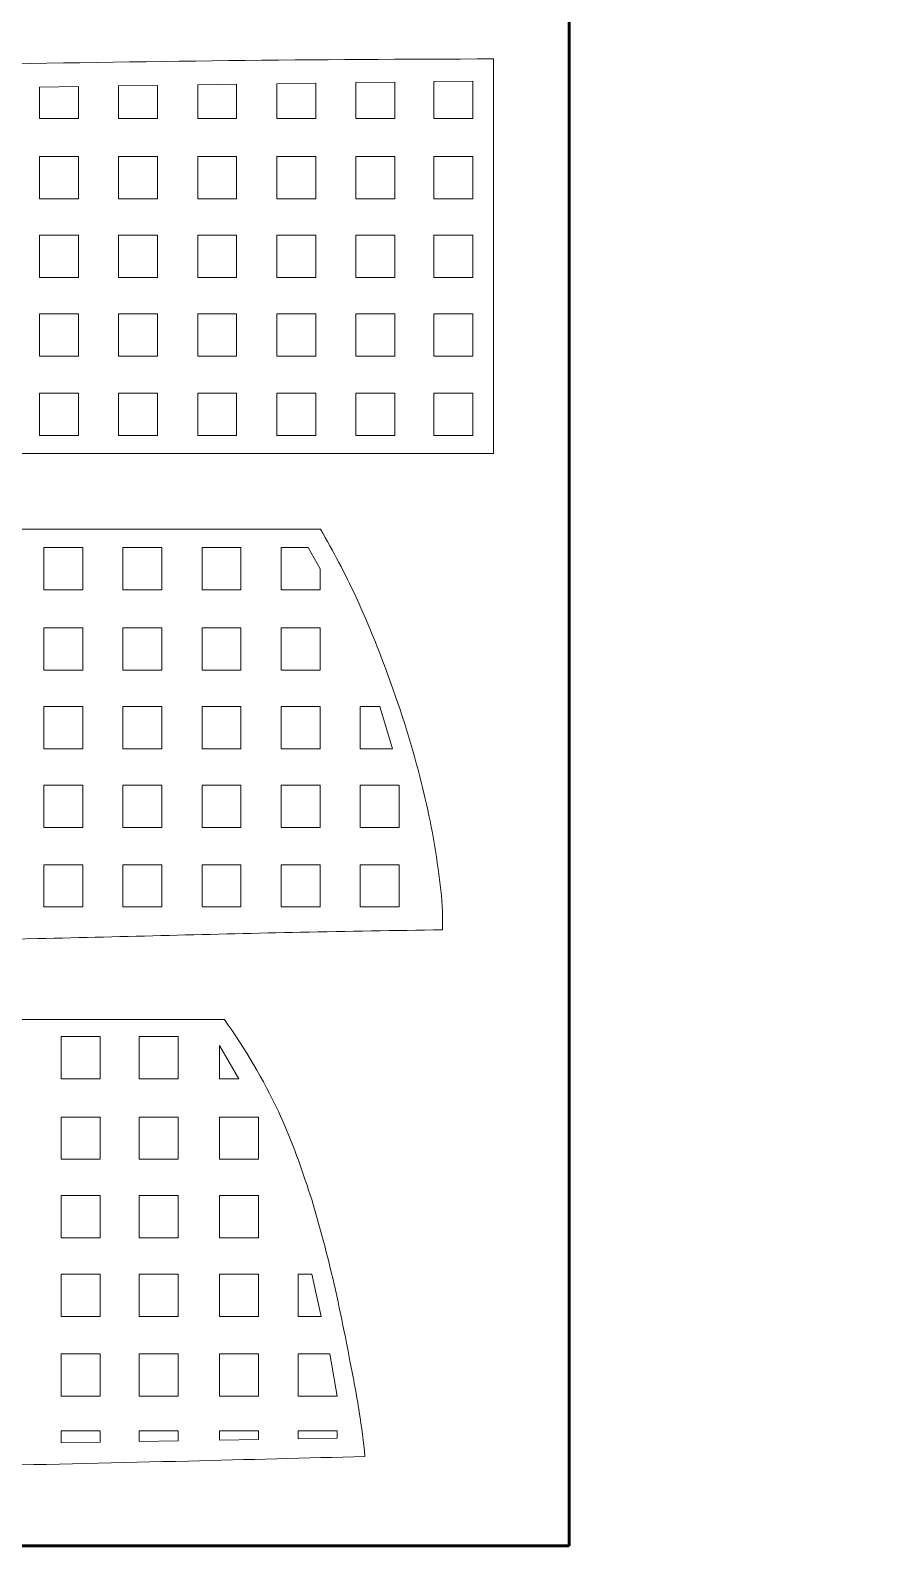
# Model space of a CAD drawing. Header units: millimetres. Extents: x 65 to 189, y 147 to 292.
# Drawn here: x 106.1 to 148.4, y 147.2 to 223.8 of the extents above; entities that cross this region are included whole.
import ezdxf

# ---------------------------------------------------------------- set-up
doc = ezdxf.new("R2010")
doc.units = ezdxf.units.MM
doc.linetypes.add('K5LT_BASIC', pattern=[0])
doc.linetypes.add('K5LT_THIN', pattern=[0])

# ---------------------------------------------------------------- blocks, each defined once
blk = doc.blocks.new('U226')
at = {"color": 7, "linetype": 'K5LT_THIN', "lineweight": 18}
for p, q in [((106.536, 217.441), (108.502, 217.441)), ((106.536, 215.304), (106.536, 217.441)), ((108.502, 217.441), (108.502, 215.304)), ((108.502, 215.304), (106.536, 215.304))]:
    blk.add_line(p, q, dxfattribs=at)
blk = doc.blocks.new('U227')
at = {"color": 7, "linetype": 'K5LT_THIN', "lineweight": 18}
for p, q in [((106.536, 213.467), (108.502, 213.467)), ((106.536, 211.33), (106.536, 213.467)), ((108.502, 213.467), (108.502, 211.33)), ((108.502, 211.33), (106.536, 211.33))]:
    blk.add_line(p, q, dxfattribs=at)
blk = doc.blocks.new('U228')
at = {"color": 7, "linetype": 'K5LT_THIN', "lineweight": 18}
for p, q in [((106.536, 209.493), (108.502, 209.493)), ((106.536, 207.356), (106.536, 209.493)), ((108.502, 209.493), (108.502, 207.356)), ((108.502, 207.356), (106.536, 207.356))]:
    blk.add_line(p, q, dxfattribs=at)
blk = doc.blocks.new('U229')
at = {"color": 7, "linetype": 'K5LT_THIN', "lineweight": 18}
for p, q in [((106.536, 205.476), (108.502, 205.476)), ((106.536, 203.339), (106.536, 205.476)), ((108.502, 205.476), (108.502, 203.339)), ((108.502, 203.339), (106.536, 203.339))]:
    blk.add_line(p, q, dxfattribs=at)
blk = doc.blocks.new('U230')
at = {"color": 7, "linetype": 'K5LT_THIN', "lineweight": 18}
for p, q in [((110.536, 217.441), (112.502, 217.441)), ((110.536, 215.304), (110.536, 217.441)), ((112.502, 217.441), (112.502, 215.304)), ((112.502, 215.304), (110.536, 215.304))]:
    blk.add_line(p, q, dxfattribs=at)
blk = doc.blocks.new('U231')
at = {"color": 7, "linetype": 'K5LT_THIN', "lineweight": 18}
for p, q in [((110.536, 213.467), (112.502, 213.467)), ((110.536, 211.33), (110.536, 213.467)), ((112.502, 213.467), (112.502, 211.33)), ((112.502, 211.33), (110.536, 211.33))]:
    blk.add_line(p, q, dxfattribs=at)
blk = doc.blocks.new('U232')
at = {"color": 7, "linetype": 'K5LT_THIN', "lineweight": 18}
for p, q in [((110.536, 209.493), (112.502, 209.493)), ((110.536, 207.356), (110.536, 209.493)), ((112.502, 209.493), (112.502, 207.356)), ((112.502, 207.356), (110.536, 207.356))]:
    blk.add_line(p, q, dxfattribs=at)
blk = doc.blocks.new('U233')
at = {"color": 7, "linetype": 'K5LT_THIN', "lineweight": 18}
for p, q in [((110.536, 205.476), (112.502, 205.476)), ((110.536, 203.339), (110.536, 205.476)), ((112.502, 205.476), (112.502, 203.339)), ((112.502, 203.339), (110.536, 203.339))]:
    blk.add_line(p, q, dxfattribs=at)
blk = doc.blocks.new('U234')
at = {"color": 7, "linetype": 'K5LT_THIN', "lineweight": 18}
for p, q in [((114.536, 217.441), (116.501, 217.441)), ((114.536, 215.304), (114.536, 217.441)), ((116.501, 217.441), (116.501, 215.304)), ((116.501, 215.304), (114.536, 215.304))]:
    blk.add_line(p, q, dxfattribs=at)
blk = doc.blocks.new('U235')
at = {"color": 7, "linetype": 'K5LT_THIN', "lineweight": 18}
for p, q in [((114.536, 213.467), (116.501, 213.467)), ((114.536, 211.33), (114.536, 213.467)), ((116.501, 213.467), (116.501, 211.33)), ((116.501, 211.33), (114.536, 211.33))]:
    blk.add_line(p, q, dxfattribs=at)
blk = doc.blocks.new('U236')
at = {"color": 7, "linetype": 'K5LT_THIN', "lineweight": 18}
for p, q in [((114.536, 209.493), (116.501, 209.493)), ((114.536, 207.356), (114.536, 209.493)), ((116.501, 209.493), (116.501, 207.356)), ((116.501, 207.356), (114.536, 207.356))]:
    blk.add_line(p, q, dxfattribs=at)
blk = doc.blocks.new('U237')
at = {"color": 7, "linetype": 'K5LT_THIN', "lineweight": 18}
for p, q in [((114.536, 205.476), (116.501, 205.476)), ((114.536, 203.339), (114.536, 205.476)), ((116.501, 205.476), (116.501, 203.339)), ((116.501, 203.339), (114.536, 203.339))]:
    blk.add_line(p, q, dxfattribs=at)
blk = doc.blocks.new('U238')
at = {"color": 7, "linetype": 'K5LT_THIN', "lineweight": 18}
for p, q in [((118.535, 217.441), (120.501, 217.441)), ((118.535, 215.304), (118.535, 217.441)), ((120.501, 217.441), (120.501, 215.304)), ((120.501, 215.304), (118.535, 215.304))]:
    blk.add_line(p, q, dxfattribs=at)
blk = doc.blocks.new('U239')
at = {"color": 7, "linetype": 'K5LT_THIN', "lineweight": 18}
for p, q in [((118.535, 213.467), (120.501, 213.467)), ((118.535, 211.33), (118.535, 213.467)), ((120.501, 213.467), (120.501, 211.33)), ((120.501, 211.33), (118.535, 211.33))]:
    blk.add_line(p, q, dxfattribs=at)
blk = doc.blocks.new('U240')
at = {"color": 7, "linetype": 'K5LT_THIN', "lineweight": 18}
for p, q in [((118.535, 209.493), (120.501, 209.493)), ((118.535, 207.356), (118.535, 209.493)), ((120.501, 209.493), (120.501, 207.356)), ((120.501, 207.356), (118.535, 207.356))]:
    blk.add_line(p, q, dxfattribs=at)
blk = doc.blocks.new('U241')
at = {"color": 7, "linetype": 'K5LT_THIN', "lineweight": 18}
for p, q in [((118.535, 205.476), (120.501, 205.476)), ((118.535, 203.339), (118.535, 205.476)), ((120.501, 205.476), (120.501, 203.339)), ((120.501, 203.339), (118.535, 203.339))]:
    blk.add_line(p, q, dxfattribs=at)
blk = doc.blocks.new('U242')
at = {"color": 7, "linetype": 'K5LT_THIN', "lineweight": 18}
for p, q in [((122.535, 217.441), (124.501, 217.441)), ((122.535, 215.304), (122.535, 217.441)), ((124.501, 217.441), (124.501, 215.304)), ((124.501, 215.304), (122.535, 215.304))]:
    blk.add_line(p, q, dxfattribs=at)
blk = doc.blocks.new('U243')
at = {"color": 7, "linetype": 'K5LT_THIN', "lineweight": 18}
for p, q in [((122.535, 213.467), (124.501, 213.467)), ((122.535, 211.33), (122.535, 213.467)), ((124.501, 213.467), (124.501, 211.33)), ((124.501, 211.33), (122.535, 211.33))]:
    blk.add_line(p, q, dxfattribs=at)
blk = doc.blocks.new('U244')
at = {"color": 7, "linetype": 'K5LT_THIN', "lineweight": 18}
for p, q in [((122.535, 209.493), (124.501, 209.493)), ((122.535, 207.356), (122.535, 209.493)), ((124.501, 209.493), (124.501, 207.356)), ((124.501, 207.356), (122.535, 207.356))]:
    blk.add_line(p, q, dxfattribs=at)
blk = doc.blocks.new('U245')
at = {"color": 7, "linetype": 'K5LT_THIN', "lineweight": 18}
for p, q in [((122.535, 205.476), (124.501, 205.476)), ((122.535, 203.339), (122.535, 205.476)), ((124.501, 205.476), (124.501, 203.339)), ((124.501, 203.339), (122.535, 203.339))]:
    blk.add_line(p, q, dxfattribs=at)
blk = doc.blocks.new('U246')
at = {"color": 7, "linetype": 'K5LT_THIN', "lineweight": 18}
for p, q in [((126.473, 217.441), (128.439, 217.441)), ((126.473, 215.304), (126.473, 217.441)), ((128.439, 217.441), (128.439, 215.304)), ((128.439, 215.304), (126.473, 215.304))]:
    blk.add_line(p, q, dxfattribs=at)
blk = doc.blocks.new('U247')
at = {"color": 7, "linetype": 'K5LT_THIN', "lineweight": 18}
for p, q in [((126.473, 213.467), (128.439, 213.467)), ((126.473, 211.33), (126.473, 213.467)), ((128.439, 213.467), (128.439, 211.33)), ((128.439, 211.33), (126.473, 211.33))]:
    blk.add_line(p, q, dxfattribs=at)
blk = doc.blocks.new('U248')
at = {"color": 7, "linetype": 'K5LT_THIN', "lineweight": 18}
for p, q in [((126.473, 209.493), (128.439, 209.493)), ((126.473, 207.356), (126.473, 209.493)), ((128.439, 209.493), (128.439, 207.356)), ((128.439, 207.356), (126.473, 207.356))]:
    blk.add_line(p, q, dxfattribs=at)
blk = doc.blocks.new('U249')
at = {"color": 7, "linetype": 'K5LT_THIN', "lineweight": 18}
for p, q in [((126.473, 205.476), (128.439, 205.476)), ((126.473, 203.339), (126.473, 205.476)), ((128.439, 205.476), (128.439, 203.339)), ((128.439, 203.339), (126.473, 203.339))]:
    blk.add_line(p, q, dxfattribs=at)
blk = doc.blocks.new('U250')
at = {"color": 7, "linetype": 'K5LT_THIN', "lineweight": 18}
for p, q in [((122.756, 185.674), (124.721, 185.674)), ((122.756, 183.538), (122.756, 185.674)), ((124.721, 185.674), (124.721, 183.538)), ((124.721, 183.538), (122.756, 183.538))]:
    blk.add_line(p, q, dxfattribs=at)
blk = doc.blocks.new('U251')
at = {"color": 7, "linetype": 'K5LT_THIN', "lineweight": 18}
for p, q in [((122.756, 181.658), (124.721, 181.658)), ((122.756, 179.521), (122.756, 181.658)), ((124.721, 181.658), (124.721, 179.521)), ((124.721, 179.521), (122.756, 179.521))]:
    blk.add_line(p, q, dxfattribs=at)
blk = doc.blocks.new('U252')
at = {"color": 7, "linetype": 'K5LT_THIN', "lineweight": 18}
for p, q in [((118.756, 193.623), (120.722, 193.623)), ((118.756, 191.486), (118.756, 193.623)), ((120.722, 193.623), (120.722, 191.486)), ((120.722, 191.486), (118.756, 191.486))]:
    blk.add_line(p, q, dxfattribs=at)
blk = doc.blocks.new('U253')
at = {"color": 7, "linetype": 'K5LT_THIN', "lineweight": 18}
for p, q in [((118.756, 189.649), (120.722, 189.649)), ((118.756, 187.512), (118.756, 189.649)), ((120.722, 189.649), (120.722, 187.512)), ((120.722, 187.512), (118.756, 187.512))]:
    blk.add_line(p, q, dxfattribs=at)
blk = doc.blocks.new('U254')
at = {"color": 7, "linetype": 'K5LT_THIN', "lineweight": 18}
for p, q in [((118.756, 185.674), (120.722, 185.674)), ((118.756, 183.538), (118.756, 185.674)), ((120.722, 185.674), (120.722, 183.538)), ((120.722, 183.538), (118.756, 183.538))]:
    blk.add_line(p, q, dxfattribs=at)
blk = doc.blocks.new('U255')
at = {"color": 7, "linetype": 'K5LT_THIN', "lineweight": 18}
for p, q in [((118.756, 181.658), (120.722, 181.658)), ((118.756, 179.521), (118.756, 181.658)), ((120.722, 181.658), (120.722, 179.521)), ((120.722, 179.521), (118.756, 179.521))]:
    blk.add_line(p, q, dxfattribs=at)
blk = doc.blocks.new('U256')
at = {"color": 7, "linetype": 'K5LT_THIN', "lineweight": 18}
for p, q in [((115.637, 168.909), (117.603, 168.909)), ((115.637, 166.773), (115.637, 168.909)), ((117.603, 168.909), (117.603, 166.773)), ((117.603, 166.773), (115.637, 166.773))]:
    blk.add_line(p, q, dxfattribs=at)
blk = doc.blocks.new('U257')
at = {"color": 7, "linetype": 'K5LT_THIN', "lineweight": 18}
for p, q in [((115.637, 164.935), (117.603, 164.935)), ((115.637, 162.799), (115.637, 164.935)), ((117.603, 164.935), (117.603, 162.799)), ((117.603, 162.799), (115.637, 162.799))]:
    blk.add_line(p, q, dxfattribs=at)
blk = doc.blocks.new('U258')
at = {"color": 7, "linetype": 'K5LT_THIN', "lineweight": 18}
for p, q in [((115.637, 160.961), (117.603, 160.961)), ((115.637, 158.824), (115.637, 160.961)), ((117.603, 160.961), (117.603, 158.824)), ((117.603, 158.824), (115.637, 158.824))]:
    blk.add_line(p, q, dxfattribs=at)
blk = doc.blocks.new('U259')
at = {"color": 7, "linetype": 'K5LT_THIN', "lineweight": 18}
for p, q in [((115.637, 156.944), (117.603, 156.944)), ((115.637, 154.808), (115.637, 156.944)), ((117.603, 156.944), (117.603, 154.808)), ((117.603, 154.808), (115.637, 154.808))]:
    blk.add_line(p, q, dxfattribs=at)
blk = doc.blocks.new('U352')
at = {"color": 7, "linetype": 'K5LT_THIN', "lineweight": 18}
for p, q in [((106.757, 197.682), (108.723, 197.682)), ((106.757, 195.546), (106.757, 197.682)), ((108.723, 197.682), (108.723, 195.546)), ((108.723, 195.546), (106.757, 195.546))]:
    blk.add_line(p, q, dxfattribs=at)
blk = doc.blocks.new('U353')
at = {"color": 7, "linetype": 'K5LT_THIN', "lineweight": 18}
for p, q in [((106.757, 193.623), (108.723, 193.623)), ((106.757, 191.486), (106.757, 193.623)), ((108.723, 193.623), (108.723, 191.486)), ((108.723, 191.486), (106.757, 191.486))]:
    blk.add_line(p, q, dxfattribs=at)
blk = doc.blocks.new('U354')
at = {"color": 7, "linetype": 'K5LT_THIN', "lineweight": 18}
for p, q in [((106.757, 189.649), (108.723, 189.649)), ((106.757, 187.512), (106.757, 189.649)), ((108.723, 189.649), (108.723, 187.512)), ((108.723, 187.512), (106.757, 187.512))]:
    blk.add_line(p, q, dxfattribs=at)
blk = doc.blocks.new('U355')
at = {"color": 7, "linetype": 'K5LT_THIN', "lineweight": 18}
for p, q in [((106.757, 185.674), (108.723, 185.674)), ((106.757, 183.538), (106.757, 185.674)), ((108.723, 185.674), (108.723, 183.538)), ((108.723, 183.538), (106.757, 183.538))]:
    blk.add_line(p, q, dxfattribs=at)
blk = doc.blocks.new('U356')
at = {"color": 7, "linetype": 'K5LT_THIN', "lineweight": 18}
for p, q in [((106.757, 181.658), (108.723, 181.658)), ((106.757, 179.521), (106.757, 181.658)), ((108.723, 181.658), (108.723, 179.521)), ((108.723, 179.521), (106.757, 179.521))]:
    blk.add_line(p, q, dxfattribs=at)
blk = doc.blocks.new('U351')
for name in ['U352', 'U353', 'U354', 'U355', 'U356']:
    blk.add_blockref(name, (0, 0))
blk = doc.blocks.new('U358')
at = {"color": 7, "linetype": 'K5LT_THIN', "lineweight": 18}
for p, q in [((110.757, 197.682), (112.722, 197.682)), ((110.757, 195.546), (110.757, 197.682)), ((112.722, 197.682), (112.722, 195.546)), ((112.722, 195.546), (110.757, 195.546))]:
    blk.add_line(p, q, dxfattribs=at)
blk = doc.blocks.new('U359')
at = {"color": 7, "linetype": 'K5LT_THIN', "lineweight": 18}
for p, q in [((110.757, 193.623), (112.722, 193.623)), ((110.757, 191.486), (110.757, 193.623)), ((112.722, 193.623), (112.722, 191.486)), ((112.722, 191.486), (110.757, 191.486))]:
    blk.add_line(p, q, dxfattribs=at)
blk = doc.blocks.new('U360')
at = {"color": 7, "linetype": 'K5LT_THIN', "lineweight": 18}
for p, q in [((110.757, 189.649), (112.722, 189.649)), ((110.757, 187.512), (110.757, 189.649)), ((112.722, 189.649), (112.722, 187.512)), ((112.722, 187.512), (110.757, 187.512))]:
    blk.add_line(p, q, dxfattribs=at)
blk = doc.blocks.new('U361')
at = {"color": 7, "linetype": 'K5LT_THIN', "lineweight": 18}
for p, q in [((110.757, 185.674), (112.722, 185.674)), ((110.757, 183.538), (110.757, 185.674)), ((112.722, 185.674), (112.722, 183.538)), ((112.722, 183.538), (110.757, 183.538))]:
    blk.add_line(p, q, dxfattribs=at)
blk = doc.blocks.new('U362')
at = {"color": 7, "linetype": 'K5LT_THIN', "lineweight": 18}
for p, q in [((110.757, 181.658), (112.722, 181.658)), ((110.757, 179.521), (110.757, 181.658)), ((112.722, 181.658), (112.722, 179.521)), ((112.722, 179.521), (110.757, 179.521))]:
    blk.add_line(p, q, dxfattribs=at)
blk = doc.blocks.new('U357')
for name in ['U358', 'U359', 'U360', 'U361', 'U362']:
    blk.add_blockref(name, (0, 0))
blk = doc.blocks.new('U364')
at = {"color": 7, "linetype": 'K5LT_THIN', "lineweight": 18}
for p, q in [((114.756, 197.682), (116.722, 197.682)), ((114.756, 195.546), (114.756, 197.682)), ((116.722, 197.682), (116.722, 195.546)), ((116.722, 195.546), (114.756, 195.546))]:
    blk.add_line(p, q, dxfattribs=at)
blk = doc.blocks.new('U365')
at = {"color": 7, "linetype": 'K5LT_THIN', "lineweight": 18}
for p, q in [((114.756, 193.623), (116.722, 193.623)), ((114.756, 191.486), (114.756, 193.623)), ((116.722, 193.623), (116.722, 191.486)), ((116.722, 191.486), (114.756, 191.486))]:
    blk.add_line(p, q, dxfattribs=at)
blk = doc.blocks.new('U366')
at = {"color": 7, "linetype": 'K5LT_THIN', "lineweight": 18}
for p, q in [((114.756, 189.649), (116.722, 189.649)), ((114.756, 187.512), (114.756, 189.649)), ((116.722, 189.649), (116.722, 187.512)), ((116.722, 187.512), (114.756, 187.512))]:
    blk.add_line(p, q, dxfattribs=at)
blk = doc.blocks.new('U367')
at = {"color": 7, "linetype": 'K5LT_THIN', "lineweight": 18}
for p, q in [((114.756, 185.674), (116.722, 185.674)), ((114.756, 183.538), (114.756, 185.674)), ((116.722, 185.674), (116.722, 183.538)), ((116.722, 183.538), (114.756, 183.538))]:
    blk.add_line(p, q, dxfattribs=at)
blk = doc.blocks.new('U368')
at = {"color": 7, "linetype": 'K5LT_THIN', "lineweight": 18}
for p, q in [((114.756, 181.658), (116.722, 181.658)), ((114.756, 179.521), (114.756, 181.658)), ((116.722, 181.658), (116.722, 179.521)), ((116.722, 179.521), (114.756, 179.521))]:
    blk.add_line(p, q, dxfattribs=at)
blk = doc.blocks.new('U363')
for name in ['U364', 'U365', 'U366', 'U367', 'U368']:
    blk.add_blockref(name, (0, 0))
blk = doc.blocks.new('U406')
at = {"color": 7, "linetype": 'K5LT_THIN', "lineweight": 18}
for p, q in [((107.638, 172.969), (109.604, 172.969)), ((107.638, 170.832), (107.638, 172.969)), ((109.604, 172.969), (109.604, 170.832)), ((109.604, 170.832), (107.638, 170.832))]:
    blk.add_line(p, q, dxfattribs=at)
blk = doc.blocks.new('U407')
at = {"color": 7, "linetype": 'K5LT_THIN', "lineweight": 18}
for p, q in [((107.638, 168.909), (109.604, 168.909)), ((107.638, 166.773), (107.638, 168.909)), ((109.604, 168.909), (109.604, 166.773)), ((109.604, 166.773), (107.638, 166.773))]:
    blk.add_line(p, q, dxfattribs=at)
blk = doc.blocks.new('U408')
at = {"color": 7, "linetype": 'K5LT_THIN', "lineweight": 18}
for p, q in [((107.638, 164.935), (109.604, 164.935)), ((107.638, 162.799), (107.638, 164.935)), ((109.604, 164.935), (109.604, 162.799)), ((109.604, 162.799), (107.638, 162.799))]:
    blk.add_line(p, q, dxfattribs=at)
blk = doc.blocks.new('U409')
at = {"color": 7, "linetype": 'K5LT_THIN', "lineweight": 18}
for p, q in [((107.638, 160.961), (109.604, 160.961)), ((107.638, 158.824), (107.638, 160.961)), ((109.604, 160.961), (109.604, 158.824)), ((109.604, 158.824), (107.638, 158.824))]:
    blk.add_line(p, q, dxfattribs=at)
blk = doc.blocks.new('U410')
at = {"color": 7, "linetype": 'K5LT_THIN', "lineweight": 18}
for p, q in [((107.638, 156.944), (109.604, 156.944)), ((107.638, 154.808), (107.638, 156.944)), ((109.604, 156.944), (109.604, 154.808)), ((109.604, 154.808), (107.638, 154.808))]:
    blk.add_line(p, q, dxfattribs=at)
blk = doc.blocks.new('U405')
for name in ['U406', 'U407', 'U408', 'U409', 'U410']:
    blk.add_blockref(name, (0, 0))
blk = doc.blocks.new('U412')
at = {"color": 7, "linetype": 'K5LT_THIN', "lineweight": 18}
for p, q in [((111.576, 172.969), (113.542, 172.969)), ((111.576, 170.832), (111.576, 172.969)), ((113.542, 172.969), (113.542, 170.832)), ((113.542, 170.832), (111.576, 170.832))]:
    blk.add_line(p, q, dxfattribs=at)
blk = doc.blocks.new('U413')
at = {"color": 7, "linetype": 'K5LT_THIN', "lineweight": 18}
for p, q in [((111.576, 168.909), (113.542, 168.909)), ((111.576, 166.773), (111.576, 168.909)), ((113.542, 168.909), (113.542, 166.773)), ((113.542, 166.773), (111.576, 166.773))]:
    blk.add_line(p, q, dxfattribs=at)
blk = doc.blocks.new('U414')
at = {"color": 7, "linetype": 'K5LT_THIN', "lineweight": 18}
for p, q in [((111.576, 164.935), (113.542, 164.935)), ((111.576, 162.799), (111.576, 164.935)), ((113.542, 164.935), (113.542, 162.799)), ((113.542, 162.799), (111.576, 162.799))]:
    blk.add_line(p, q, dxfattribs=at)
blk = doc.blocks.new('U415')
at = {"color": 7, "linetype": 'K5LT_THIN', "lineweight": 18}
for p, q in [((111.576, 160.961), (113.542, 160.961)), ((111.576, 158.824), (111.576, 160.961)), ((113.542, 160.961), (113.542, 158.824)), ((113.542, 158.824), (111.576, 158.824))]:
    blk.add_line(p, q, dxfattribs=at)
blk = doc.blocks.new('U416')
at = {"color": 7, "linetype": 'K5LT_THIN', "lineweight": 18}
for p, q in [((111.576, 156.944), (113.542, 156.944)), ((111.576, 154.808), (111.576, 156.944)), ((113.542, 156.944), (113.542, 154.808)), ((113.542, 154.808), (111.576, 154.808))]:
    blk.add_line(p, q, dxfattribs=at)
blk = doc.blocks.new('U411')
for name in ['U412', 'U413', 'U414', 'U415', 'U416']:
    blk.add_blockref(name, (0, 0))
blk = doc.blocks.new('U200')
at = {"color": 5, "linetype": 'K5LT_BASIC', "lineweight": 60, "true_color": 0x0000ff}
for p, q in [((133.321, 147.249), (133.321, 267.414)), ((79.029, 147.249), (133.321, 147.249))]:
    blk.add_line(p, q, dxfattribs=at)
at = {"color": 7, "linetype": 'K5LT_THIN', "lineweight": 18}
for p, q in [((129.5, 222.37), (129.5, 202.426)), ((106.536, 220.951), (108.502, 220.978)), ((106.536, 219.364), (106.536, 220.951)), ((108.502, 220.978), (108.502, 219.364)), ((110.536, 221.007), (112.502, 221.034)), ((110.536, 219.364), (110.536, 221.007)), ((112.502, 221.034), (112.502, 219.364)), ((114.536, 221.062), (116.501, 221.089)), ((114.536, 219.364), (114.536, 221.062)), ((116.501, 221.089), (116.501, 219.364)), ((118.535, 221.118), (120.501, 221.145)), ((118.535, 219.364), (118.535, 221.118)), ((120.501, 221.145), (120.501, 219.364)), ((122.535, 221.173), (124.501, 221.2)), ((122.535, 219.364), (122.535, 221.173)), ((124.501, 221.2), (124.501, 219.364)), ((126.473, 221.228), (128.439, 221.255)), ((126.473, 219.364), (126.473, 221.228)), ((128.439, 221.255), (128.439, 219.364)), ((108.502, 219.364), (106.536, 219.364)), ((112.502, 219.364), (110.536, 219.364)), ((116.501, 219.364), (114.536, 219.364)), ((120.501, 219.364), (118.535, 219.364)), ((124.501, 219.364), (122.535, 219.364)), ((128.439, 219.364), (126.473, 219.364)), ((129.5, 202.426), (89.245, 202.426)), ((82.131, 198.611), (120.742, 198.611)), ((118.756, 197.682), (120.125, 197.682)), ((118.756, 195.546), (118.756, 197.682)), ((120.125, 197.682), (120.722, 196.614)), ((120.722, 196.614), (120.722, 195.546)), ((120.722, 195.546), (118.756, 195.546)), ((122.756, 189.649), (123.739, 189.649)), ((122.756, 187.512), (122.756, 189.649)), ((123.739, 189.649), (124.384, 187.512)), ((124.384, 187.512), (122.756, 187.512)), ((82.963, 173.833), (115.884, 173.833)), ((115.637, 172.521), (116.62, 170.832)), ((115.637, 170.832), (115.637, 172.521)), ((116.62, 170.832), (115.637, 170.832)), ((119.607, 160.961), (119.607, 158.824)), ((120.307, 160.961), (119.607, 160.961)), ((120.781, 158.824), (120.307, 160.961)), ((119.607, 158.824), (120.781, 158.824)), ((119.607, 156.944), (119.607, 154.808)), ((121.219, 156.944), (119.607, 156.944)), ((121.587, 154.808), (121.219, 156.944)), ((119.607, 154.808), (121.587, 154.808)), ((107.638, 153.056), (107.638, 152.444)), ((109.604, 153.056), (107.638, 153.056)), ((107.638, 152.444), (109.604, 152.479)), ((109.604, 152.479), (109.604, 153.056)), ((111.576, 153.056), (111.576, 152.513)), ((113.542, 153.056), (111.576, 153.056)), ((111.576, 152.513), (113.542, 152.548)), ((113.542, 152.548), (113.542, 153.056)), ((115.637, 153.056), (115.637, 152.584)), ((117.603, 153.056), (115.637, 153.056)), ((115.637, 152.584), (117.603, 152.619)), ((117.603, 152.619), (117.603, 153.056)), ((119.607, 153.056), (119.607, 152.654)), ((121.587, 153.056), (119.607, 153.056)), ((119.607, 152.654), (121.587, 152.689)), ((121.587, 152.689), (121.587, 153.056))]:
    blk.add_line(p, q, dxfattribs=at)
for points, knots in [([(129.5, 222.37), (120.572, 222.355), (111.646, 222.256), (102.721, 222.073), (95.845, 221.932), (88.97, 221.741), (82.096, 221.5)], [0, 0, 0, 0, 1, 1, 1, 2, 2, 2, 2]), ([(126.906, 178.37), (126.927, 178.677), (126.914, 178.98), (126.906, 179.285), (126.885, 180.011), (126.788, 180.735), (126.693, 181.456), (126.587, 182.263), (126.446, 183.067), (126.286, 183.866), (126.135, 184.618), (125.959, 185.368), (125.769, 186.112), (125.305, 187.932), (124.717, 189.726), (124.061, 191.486), (123.593, 192.744), (123.094, 193.998), (122.524, 195.213), (121.982, 196.37), (121.388, 197.502), (120.742, 198.611)], [0, 0, 0, 0, 1, 1, 1, 2, 2, 2, 3, 3, 3, 4, 4, 4, 5, 5, 5, 6, 6, 6, 7, 7, 7, 7]), ([(82.131, 177.689), (86.96, 177.661), (91.788, 177.678), (96.616, 177.739), (99.893, 177.781), (103.17, 177.856), (106.447, 177.925), (110.878, 178.018), (115.308, 178.154), (119.739, 178.242), (122.128, 178.29), (124.517, 178.333), (126.906, 178.37)], [0, 0, 0, 0, 1, 1, 1, 2, 2, 2, 3, 3, 3, 4, 4, 4, 4]), ([(122.994, 151.756), (122.916, 152.503), (122.821, 153.247), (122.708, 153.989), (122.575, 154.856), (122.401, 155.717), (122.235, 156.579), (121.927, 158.178), (121.612, 159.779), (121.219, 161.359), (120.898, 162.651), (120.562, 163.945), (120.146, 165.208), (119.702, 166.556), (119.218, 167.905), (118.615, 169.187), (117.852, 170.807), (116.942, 172.356), (115.884, 173.833)], [0, 0, 0, 0, 1, 1, 1, 2, 2, 2, 3, 3, 3, 4, 4, 4, 5, 5, 5, 6, 6, 6, 6]), ([(82.963, 150.833), (86.203, 150.901), (89.444, 150.97), (92.684, 151.041), (96.335, 151.12), (99.987, 151.201), (103.638, 151.284), (107.114, 151.363), (110.589, 151.442), (114.064, 151.527), (117.041, 151.6), (120.017, 151.677), (122.994, 151.756)], [0, 0, 0, 0, 1, 1, 1, 2, 2, 2, 3, 3, 3, 4, 4, 4, 4])]:
    blk.add_open_spline(points, degree=3, knots=knots, dxfattribs=at)
for name in ['U226', 'U230', 'U234', 'U238', 'U242', 'U246', 'U227', 'U231', 'U235', 'U239', 'U243', 'U247', 'U228', 'U232', 'U236', 'U240', 'U244', 'U248', 'U229', 'U233', 'U237', 'U241', 'U245', 'U249', 'U351', 'U357', 'U363', 'U252', 'U253', 'U254', 'U250', 'U255', 'U251', 'U405', 'U411', 'U256', 'U257', 'U258', 'U259']:
    blk.add_blockref(name, (0, 0))

msp = doc.modelspace()

# ---------------------------------------------------------------- block references
msp.add_blockref('U200', (0, 0))

doc.saveas('drawing.dxf')
